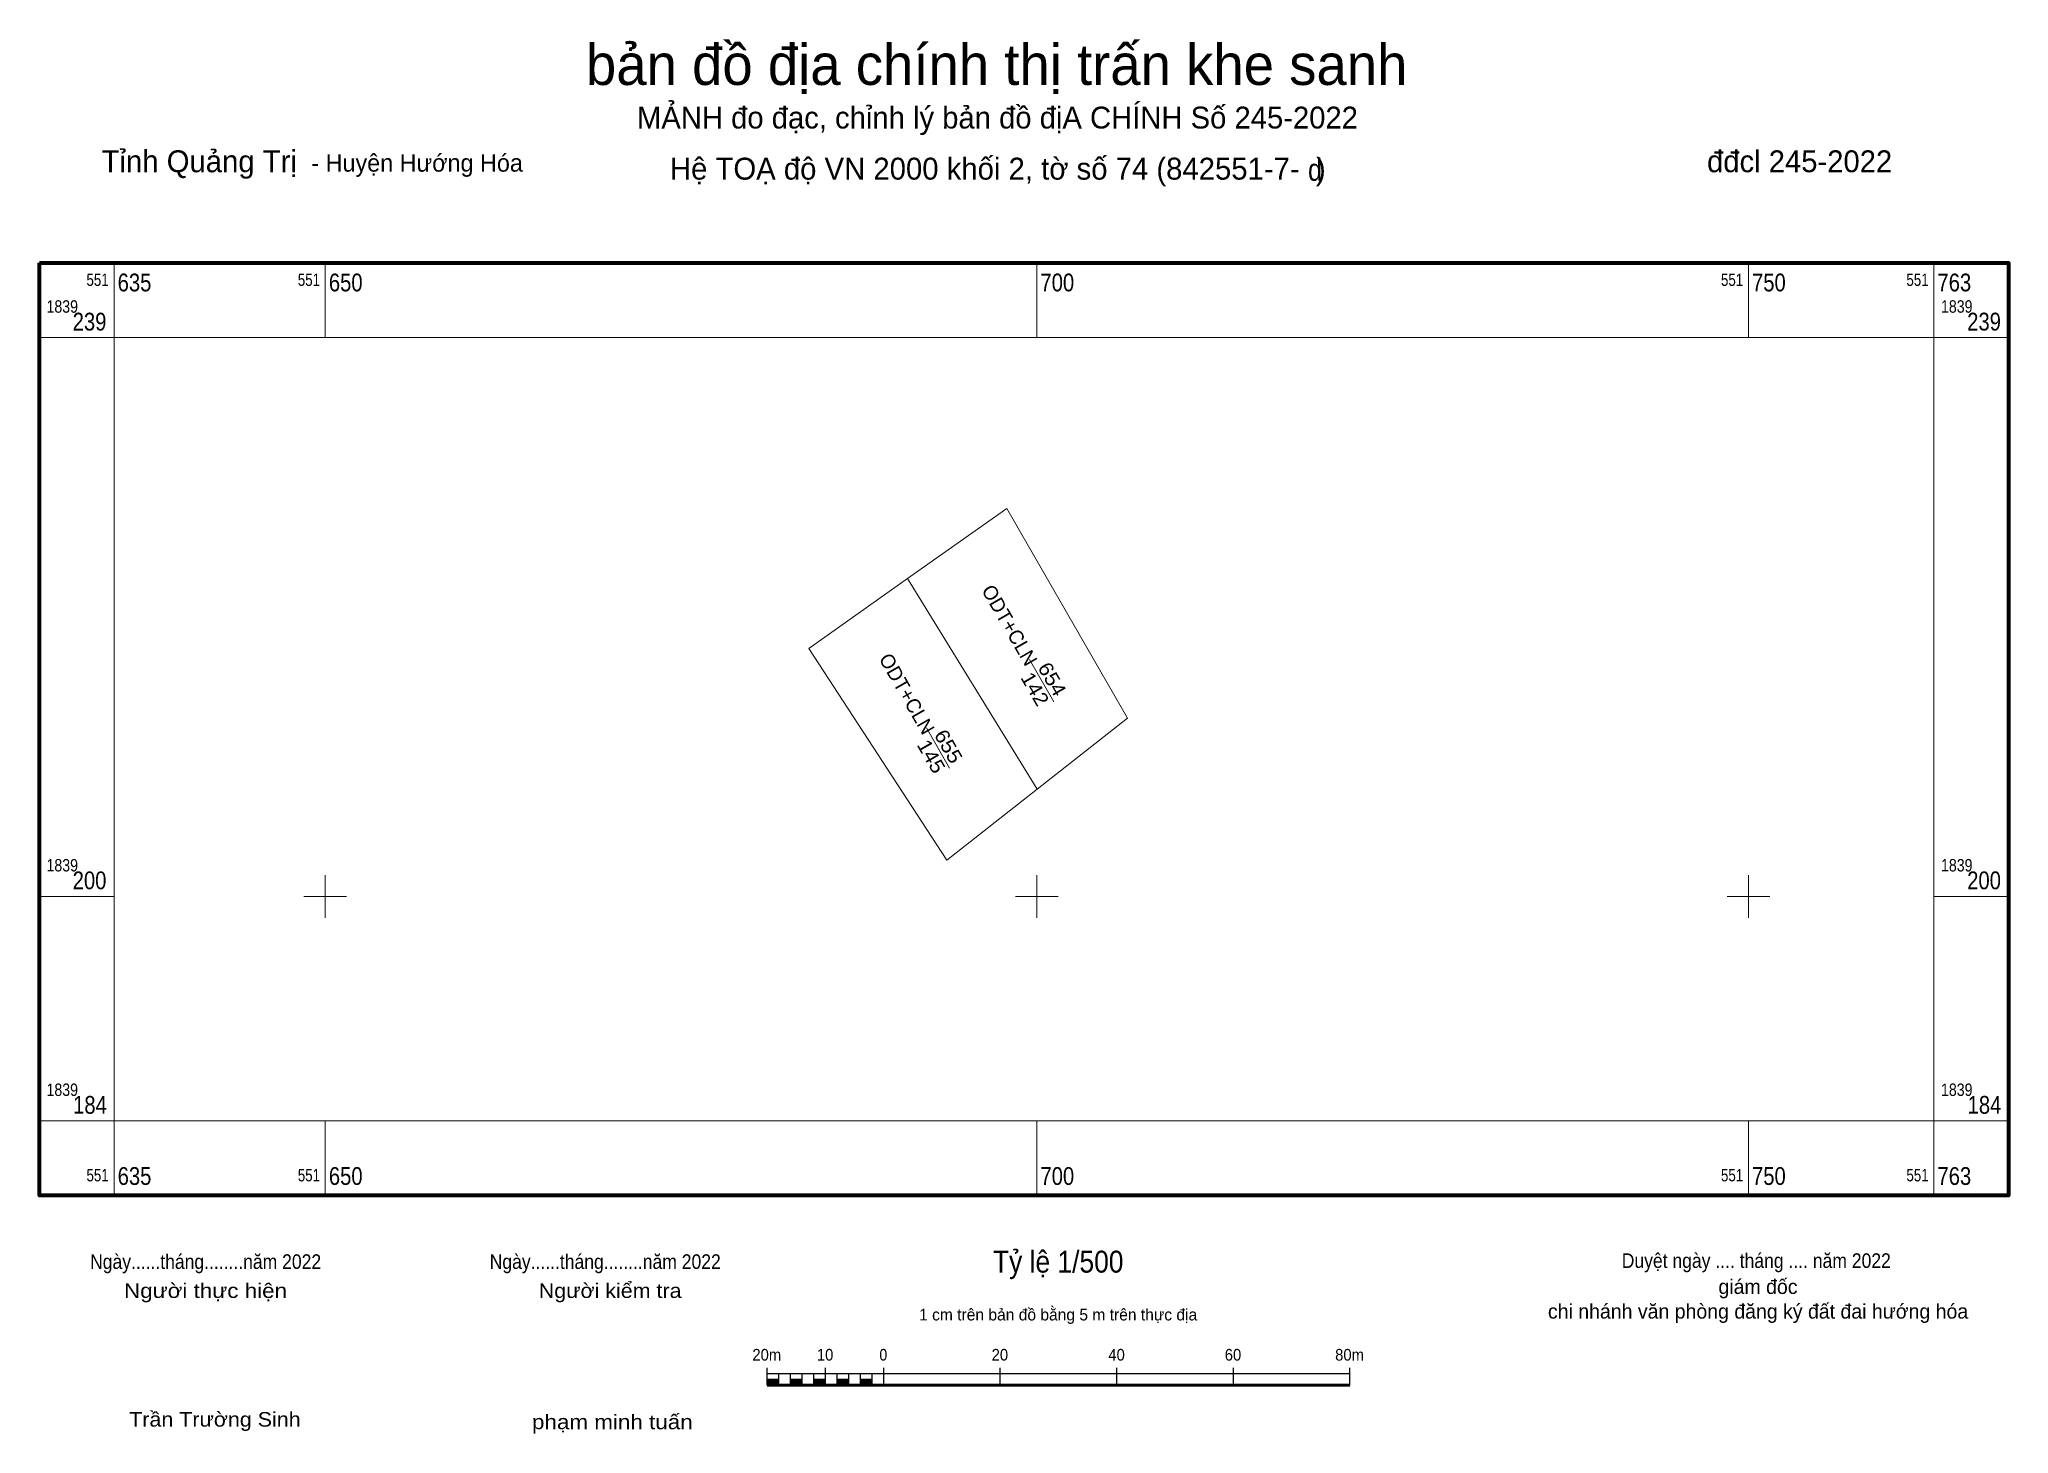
# Model space of a CAD drawing. Header units: metres. Extents: x 551630 to 551768, y 1839162 to 1839260.
import ezdxf
from ezdxf.enums import TextEntityAlignment as Align

# ---------------------------------------------------------------- set-up
doc = ezdxf.new("R2010")
doc.units = ezdxf.units.M
doc.header["$LTSCALE"] = 0.41
for name, color, linetype, lineweight in [('10', 7, 'Continuous', 13), ('13', 7, 'Continuous', 13), ('2', 7, 'Continuous', 25), ('63', 7, 'Continuous', 13)]:
    doc.layers.add(name, color=color, linetype=linetype, lineweight=lineweight)
doc.layers.add('4', color=7, linetype='Continuous')

msp = doc.modelspace()

# ---------------------------------------------------------------- hatches: boundary and pattern name
at = {"layer": '2'}
for points in [[(551681.05, 1839165.67), (551681.87, 1839165.67), (551681.87, 1839166.08), (551681.05, 1839166.08)], [(551682.69, 1839165.67), (551683.5, 1839165.67), (551683.5, 1839166.08), (551682.69, 1839166.08)], [(551684.32, 1839165.67), (551685.14, 1839165.67), (551685.14, 1839166.08), (551684.32, 1839166.08)], [(551685.96, 1839165.67), (551686.78, 1839165.67), (551686.78, 1839166.08), (551685.96, 1839166.08)], [(551687.6, 1839165.67), (551688.42, 1839165.67), (551688.42, 1839166.08), (551687.6, 1839166.08)]]:
    msp.add_hatch(color=256, dxfattribs=at).paths.add_polyline_path(points)

# ---------------------------------------------------------------- linework, layer by layer
at = {"layer": '10'}
msp.add_lwpolyline([(551700.02, 1839207.53), (551706.36, 1839212.51), (551697.88, 1839227.24), (551690.92, 1839222.32)], close=True, dxfattribs=at)
msp.add_lwpolyline([(551690.92, 1839222.32), (551683.97, 1839217.41), (551693.67, 1839202.55), (551700.02, 1839207.53)], dxfattribs=at)
at = {"layer": '13'}
for p, q in [((551699.47, 1839216.65), (551701.19, 1839213.67)), ((551692.24, 1839211.83), (551693.86, 1839209.01))]:
    msp.add_line(p, q, dxfattribs=at)
at = {"layer": '2'}
for p, q in [((551681.05, 1839165.67), (551681.05, 1839166.89)), ((551681.05, 1839166.49), (551722, 1839166.49)), ((551681.87, 1839165.67), (551681.87, 1839166.49)), ((551682.69, 1839165.67), (551682.69, 1839166.49)), ((551683.5, 1839165.67), (551683.5, 1839166.49)), ((551684.32, 1839165.67), (551684.32, 1839166.49)), ((551685.14, 1839165.67), (551685.14, 1839166.89)), ((551685.96, 1839165.67), (551685.96, 1839166.49)), ((551686.78, 1839165.67), (551686.78, 1839166.49)), ((551687.6, 1839165.67), (551687.6, 1839166.49)), ((551688.42, 1839165.67), (551688.42, 1839166.49)), ((551689.24, 1839165.67), (551689.24, 1839166.89)), ((551697.43, 1839165.67), (551697.43, 1839166.89)), ((551705.62, 1839165.67), (551705.62, 1839166.89)), ((551713.81, 1839165.67), (551713.81, 1839166.89)), ((551722, 1839165.67), (551722, 1839166.89))]:
    msp.add_line(p, q, dxfattribs=at)
at = {"layer": '2', "lineweight": 53}
msp.add_line((551681.05, 1839165.67), (551722, 1839165.67), dxfattribs=at)
at = {"layer": '2', "lineweight": 13}
for points in [[(551681.05, 1839165.67), (551681.87, 1839165.67), (551681.87, 1839166.08), (551681.05, 1839166.08)], [(551682.69, 1839165.67), (551683.5, 1839165.67), (551683.5, 1839166.08), (551682.69, 1839166.08)], [(551684.32, 1839165.67), (551685.14, 1839165.67), (551685.14, 1839166.08), (551684.32, 1839166.08)], [(551685.96, 1839165.67), (551686.78, 1839165.67), (551686.78, 1839166.08), (551685.96, 1839166.08)], [(551687.6, 1839165.67), (551688.42, 1839165.67), (551688.42, 1839166.08), (551687.6, 1839166.08)]]:
    msp.add_lwpolyline(points, close=True, dxfattribs=at)
at = {"layer": '63'}
for p, q in [((551635.16, 1839239.25), (551635.16, 1839244.5)), ((551650, 1839239.25), (551650, 1839244.5)), ((551700, 1839239.25), (551700, 1839244.5)), ((551750, 1839239.25), (551750, 1839244.5)), ((551763.03, 1839239.25), (551763.03, 1839244.5)), ((551635.16, 1839239.25), (551629.91, 1839239.25)), ((551763.03, 1839239.25), (551768.28, 1839239.25)), ((551650, 1839198.5), (551650, 1839201.5)), ((551700, 1839198.5), (551700, 1839201.5)), ((551750, 1839198.5), (551750, 1839201.5)), ((551635.16, 1839200), (551629.91, 1839200)), ((551648.5, 1839200), (551651.5, 1839200)), ((551698.5, 1839200), (551701.5, 1839200)), ((551748.5, 1839200), (551751.5, 1839200)), ((551763.03, 1839200), (551768.28, 1839200)), ((551635.16, 1839184.23), (551629.91, 1839184.23)), ((551635.16, 1839184.23), (551635.16, 1839178.98)), ((551650, 1839184.23), (551650, 1839178.98)), ((551700, 1839184.23), (551700, 1839178.98)), ((551750, 1839184.23), (551750, 1839178.98)), ((551763.03, 1839184.23), (551763.03, 1839178.98)), ((551763.03, 1839184.23), (551768.28, 1839184.23))]:
    msp.add_line(p, q, dxfattribs=at)
at = {"layer": '63', "lineweight": 70}
msp.add_lwpolyline([(551629.91, 1839244.5), (551768.28, 1839244.5), (551768.28, 1839178.98), (551629.91, 1839178.98)], close=True, dxfattribs=at)
at = {"layer": '63'}
msp.add_lwpolyline([(551635.16, 1839239.25), (551763.03, 1839239.25), (551763.03, 1839184.23), (551635.16, 1839184.23)], close=True, dxfattribs=at)

# ---------------------------------------------------------------- texts
at = {"layer": '13', "width": 0.85}
msp.add_text('d', height=1.554, dxfattribs=at).set_placement((551719.545, 1839250.27), align=Align.CENTER)
at = {"layer": '13', "width": 1.1}
for s, rotation, p in [('654', 300.016, (551700.6397, 1839215.0101)), ('655', 299.829, (551693.3543, 1839210.2887))]:
    msp.add_text(s, height=1, rotation=rotation, dxfattribs=at).set_placement(p, align=Align.CENTER)
at = {"layer": '2'}
for s, height, p in [('bản đồ địa chính thị trấn khe sanh', 2.865, (551697.175, 1839257)), ('MẢNH đo đạc, chỉnh lý bản đồ địA CHÍNH Số 245-2022', 1.535, (551697.23, 1839253.94)), ('Hệ TOẠ độ VN 2000 khối 2, tờ số 74 (842551-7-  )', 1.539, (551697.255, 1839250.35)), ('giám đốc', 1.024, (551750.67, 1839172.07)), ('1 cm trên bản đồ bằng 5 m trên thực địa', 0.8188, (551701.495, 1839170.21)), ('chi nhánh văn phòng đăng ký đất đai hướng hóa', 1.024, (551750.675, 1839170.34))]:
    msp.add_text(s, height=height, dxfattribs=at).set_placement(p, align=Align.CENTER)
for s, height, p in [('Tỉnh Quảng Trị ', 1.539, (551634.28, 1839250.87)), ('- Huyện Hướng Hóa', 1.228, (551649.02, 1839250.91))]:
    msp.add_text(s, height=height, dxfattribs=at).set_placement(p)
msp.add_text(' đđcl 245-2022', height=1.535, dxfattribs=at).set_placement((551760.1, 1839250.87), align=Align.RIGHT)
for rotation, p in [(300.016, (551699.2182, 1839216.0802)), (299.829, (551691.9911, 1839211.2574))]:
    msp.add_text('ODT+CLN', height=1, rotation=rotation, dxfattribs=at).set_placement(p, align=Align.RIGHT)
for s, height, width, p in [('Ngày......tháng........năm 2022', 1.024, 0.9, (551641.59, 1839173.83)), ('Ngày......tháng........năm 2022', 1.024, 0.9, (551669.67, 1839173.83)), ('Tỷ lệ 1/500', 1.54, 0.9, (551701.5, 1839173.57)), ('Duyệt ngày .... tháng .... năm 2022', 1.024, 0.9, (551750.55, 1839173.9)), ('Người thực hiện', 1.024, 1.15, (551641.585, 1839171.79)), ('Người kiểm tra', 1.024, 1.1, (551670.015, 1839171.79)), ('20m', 0.8188, 0.95, (551681.02, 1839167.39)), ('10', 0.8188, 0.95, (551685.12, 1839167.39)), ('0', 0.8188, 0.9, (551689.21, 1839167.39)), ('20', 0.8188, 0.95, (551697.4, 1839167.39)), ('40', 0.8188, 0.95, (551705.6, 1839167.39)), ('60', 0.8188, 0.95, (551713.78, 1839167.39)), ('80m', 0.8188, 0.95, (551721.97, 1839167.39)), ('Trần Trường Sinh', 1.024, 1.1, (551642.245, 1839162.75)), ('phạm minh tuấn', 1.024, 1.15, (551670.17, 1839162.57))]:
    msp.add_text(s, height=height, dxfattribs=dict(at, width=width)).set_placement(p, align=Align.CENTER)
at = {"layer": '4', "width": 1.1}
for s, rotation, p in [('142', 300.016, (551699.4297, 1839214.3201)), ('145', 299.829, (551692.1443, 1839209.5887))]:
    msp.add_text(s, height=1, rotation=rotation, dxfattribs=at).set_placement(p, align=Align.CENTER)
at = {"layer": '63'}
for s, height, width, p in [('551', 0.875, 0.8, (551634.78, 1839242.88)), ('551', 0.875, 0.8, (551649.63, 1839242.88)), ('551', 0.875, 0.8, (551749.63, 1839242.88)), ('551', 0.875, 0.8, (551762.66, 1839242.88)), ('239', 1.25, 0.85, (551634.62, 1839239.75)), ('239', 1.25, 0.85, (551767.74, 1839239.75)), ('200', 1.25, 0.85, (551634.62, 1839200.5)), ('200', 1.25, 0.85, (551767.74, 1839200.5)), ('184', 1.25, 0.85, (551634.65, 1839184.73)), ('184', 1.25, 0.85, (551767.77, 1839184.73)), ('551', 0.875, 0.8, (551634.78, 1839179.98)), ('551', 0.875, 0.8, (551649.63, 1839179.98)), ('551', 0.875, 0.8, (551749.63, 1839179.98)), ('551', 0.875, 0.8, (551762.66, 1839179.98))]:
    msp.add_text(s, height=height, dxfattribs=dict(at, width=width)).set_placement(p, align=Align.RIGHT)
at = {"layer": '63', "width": 0.85}
for s, height, p in [('635', 1.25, (551635.41, 1839242.5)), ('650', 1.25, (551650.25, 1839242.5)), ('700', 1.25, (551700.25, 1839242.5)), ('750', 1.25, (551750.25, 1839242.5)), ('763', 1.25, (551763.28, 1839242.5)), ('1839', 0.875, (551630.41, 1839241)), ('1839', 0.875, (551763.53, 1839241)), ('1839', 0.875, (551630.41, 1839201.75)), ('1839', 0.875, (551763.53, 1839201.75)), ('1839', 0.875, (551630.41, 1839185.98)), ('1839', 0.875, (551763.53, 1839185.98)), ('635', 1.25, (551635.41, 1839179.73)), ('650', 1.25, (551650.25, 1839179.73)), ('700', 1.25, (551700.25, 1839179.73)), ('750', 1.25, (551750.25, 1839179.73)), ('763', 1.25, (551763.28, 1839179.73))]:
    msp.add_text(s, height=height, dxfattribs=at).set_placement(p)

doc.saveas('drawing.dxf')
